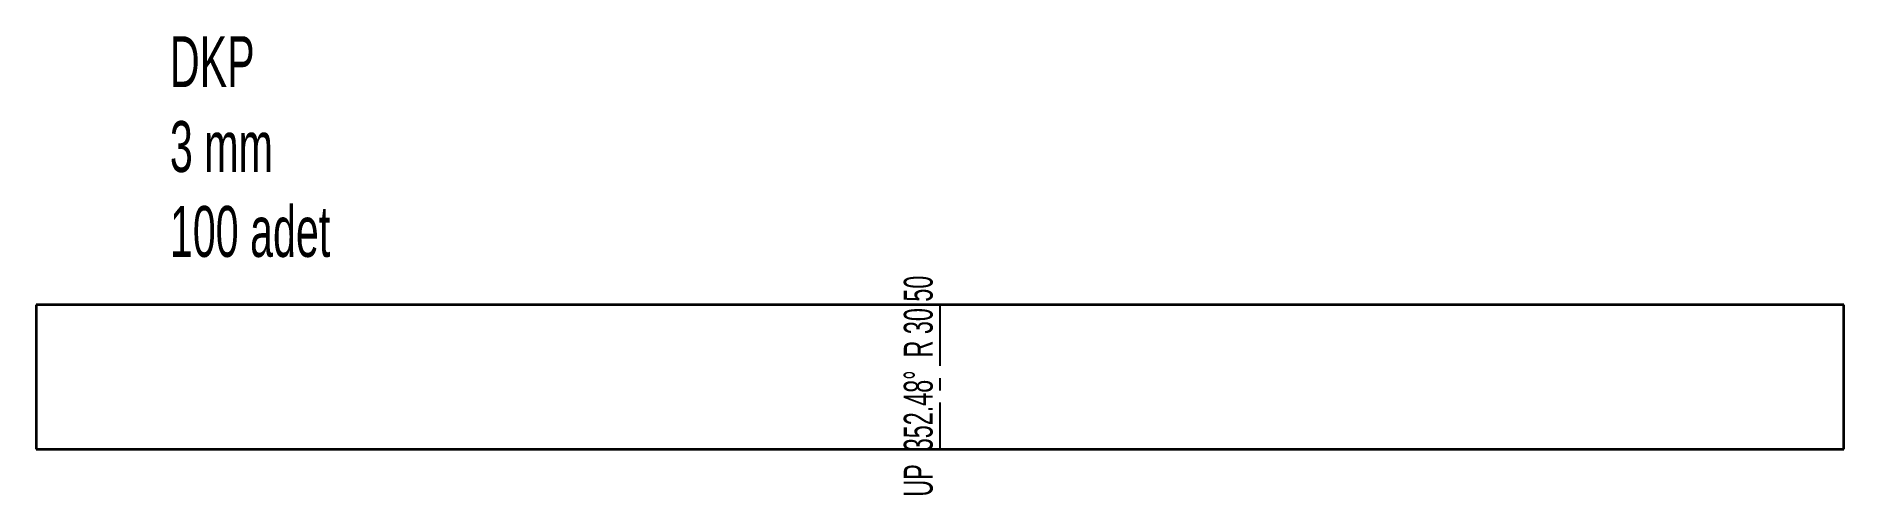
# Model space of a CAD drawing. Header units: millimetres. Extents: x 51 to 239, y 88 to 136.
import ezdxf

# ---------------------------------------------------------------- set-up
doc = ezdxf.new("R2010")
doc.units = ezdxf.units.MM
doc.linetypes.add('CENTER', pattern=[10.16, 6.35, -1.27, 1.27, -1.27])
doc.styles.add('SLDTEXTSTYLE0', font='TXT', dxfattribs={"width": 0.605})

msp = doc.modelspace()

# ---------------------------------------------------------------- linework, layer by layer
at = {"color": 7, "linetype": 'Continuous', "lineweight": 35}
for p, q in [((51.12, 108.22), (51.12, 93.22)), ((238.94, 108.22), (51.12, 108.22)), ((238.94, 93.22), (238.94, 108.22)), ((51.12, 93.22), (238.94, 93.22))]:
    msp.add_line(p, q, dxfattribs=at)
at = {"color": 7, "linetype": 'CENTER'}
msp.add_line((145.03, 108.22), (145.03, 93.22), dxfattribs=at)

# ---------------------------------------------------------------- texts
at = {"color": 7, "linetype": 'Continuous', "lineweight": 0, "insert": (65.02, 136.14), "char_height": 5.2917, "attachment_point": 1, "style": 'SLDTEXTSTYLE0'}
msp.add_mtext('DKP^J3 mm^J100 adet', dxfattribs=at)
at = {"color": 7, "linetype": 'Continuous', "lineweight": 18, "insert": (141.27, 99.77), "char_height": 3, "attachment_point": 2, "rotation": 90, "style": 'SLDTEXTSTYLE0'}
msp.add_mtext('UP  352.48°  R 30.50', dxfattribs=at)

doc.saveas('drawing.dxf')
